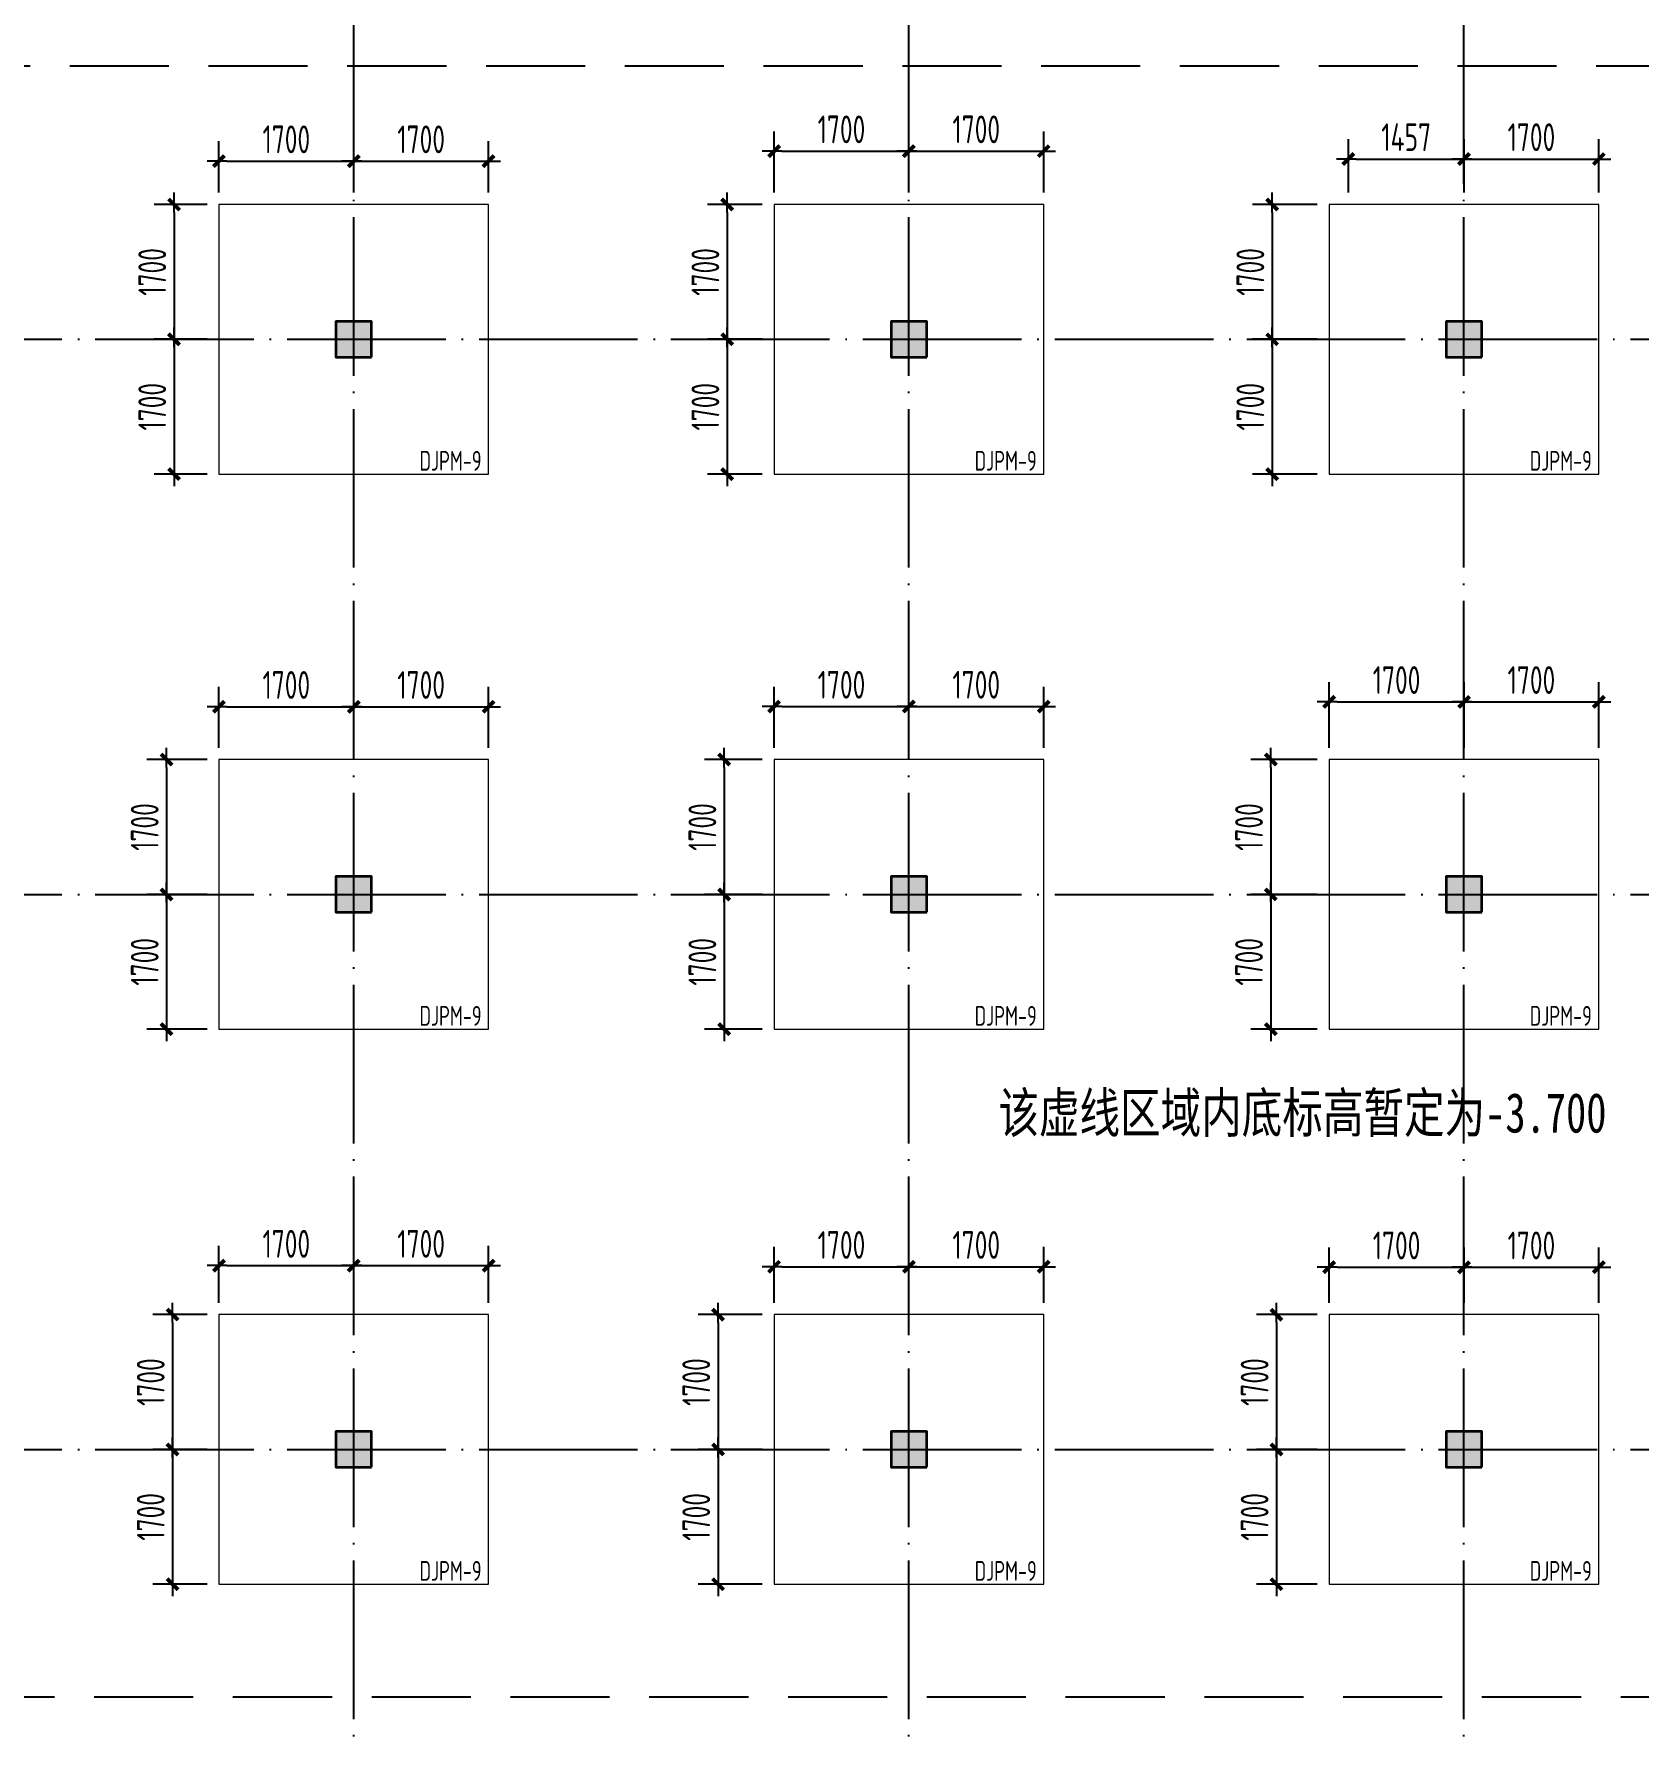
# Model space of a CAD drawing. Extents: x 8243024 to 8945023, y 669070 to 951310.
# Drawn here: x 8342511 to 8362749, y 724098 to 745549 of the extents above; entities that cross this region are included whole.
import ezdxf
from ezdxf.enums import TextEntityAlignment as Align

# ---------------------------------------------------------------- set-up
doc = ezdxf.new("R2010")
doc.units = 0
doc.header["$LTSCALE"] = 1000
doc.linetypes.add('DASH', pattern=[0.35, 0.25, -0.1])
doc.linetypes.add('DOTE', pattern=[2.42, 2, -0.2, 0.02, -0.2])
doc.layers.get('0').update_dxf_attribs({"linetype": 'CONTINUOUS'})
doc.layers.get('Defpoints').update_dxf_attribs({"linetype": 'CONTINUOUS'})
for name, color, linetype, lineweight in [('1505', 2, 'CONTINUOUS', 18), ('1526', 7, 'CONTINUOUS', 18), ('柱', 2, 'CONTINUOUS', 35)]:
    doc.layers.add(name, color=color, linetype=linetype, lineweight=lineweight)
for name, color, linetype in [('DIM', 3, 'CONTINUOUS'), ('DOTE', 1, 'DOTE'), ('柱涂实', 54, 'CONTINUOUS')]:
    doc.layers.add(name, color=color, linetype=linetype)
doc.styles.add('-宋体', font='', dxfattribs={"width": 0.8})
doc.styles.add('PkpmHz', font='Pkpmeng', dxfattribs={"width": 0.7, "bigfont": 'hztxt'})
doc.styles.add('TSSD_Dimension', font='Tssdeng.shx', dxfattribs={"width": 0.7, "bigfont": 'tssdchn.shx'})
doc.styles.get('-宋体').set_extended_font_data('SimSun')
doc.dimstyles.new('TSSD_100_100$0', dxfattribs={"dimtxt": 350, "dimasz": 100, "dimexe": 250, "dimexo": 150, "dimgap": 100, "dimtad": 1, "dimdec": 0, "dimzin": 0, "dimdsep": 46, "dimtxsty": 'TSSD_Dimension', "dimblk": '_TSDBK', "dimblk1": '_TSDBK', "dimblk2": '_TSDBK', "dimsah": 1, "dimcen": 0, "dimclrt": 7, "dimadec": 0, "dimazin": 0, "dimtfac": 1, "dimtdec": 0, "dimtix": 1, "dimtmove": 2, "dimatfit": 3, "dimldrblk": '_TSDBK', "dimfxl": 0, "dimtolj": 1, "dimtzin": 0, "dimarcsym": 0})

# ---------------------------------------------------------------- blocks, each defined once
blk = doc.blocks.new('_TSDBK')
blk.add_line((-1, 0), (1.5, 0))
at = {"const_width": 0.5}
blk.add_lwpolyline([(-0.7, -0.7), (0.7, 0.7)], dxfattribs=at)
blk = doc.blocks.new('*D3322')
at = {"layer": 'Defpoints', "color": 0}
for p in [(8344843, 743399), (8344277, 741699), (8344843, 741699)]:
    blk.add_point(p, dxfattribs=at)
at = {"layer": 'DIM', "color": 0, "lineweight": -2}
for p, q in [((8344693, 743399), (8344027, 743399)), ((8344277, 743299), (8344277, 741799)), ((8344693, 741699), (8344027, 741699))]:
    blk.add_line(p, q, dxfattribs=at)
at = {"layer": 'DIM', "color": 0, "lineweight": -2, "xscale": 100, "yscale": 100, "zscale": 100}
for p, rotation in [((8344277, 743399), 90), ((8344277, 741699), 270)]:
    blk.add_blockref('_TSDBK', p, dxfattribs=dict(at, rotation=rotation))
at = {"layer": 'DIM', "color": 7, "insert": (8344002, 742549), "char_height": 350, "attachment_point": 5, "rotation": 90, "style": 'TSSD_Dimension'}
blk.add_mtext('\\A1;1700', dxfattribs=at)
blk = doc.blocks.new('*D3323')
at = {"layer": 'Defpoints', "color": 0}
for p in [(8344843, 741699), (8344277, 739999), (8344843, 739999)]:
    blk.add_point(p, dxfattribs=at)
at = {"layer": 'DIM', "color": 0, "lineweight": -2}
for p, q in [((8344693, 741699), (8344027, 741699)), ((8344277, 741599), (8344277, 740099)), ((8344693, 739999), (8344027, 739999))]:
    blk.add_line(p, q, dxfattribs=at)
at = {"layer": 'DIM', "color": 0, "lineweight": -2, "xscale": 100, "yscale": 100, "zscale": 100}
for p, rotation in [((8344277, 741699), 90), ((8344277, 739999), 270)]:
    blk.add_blockref('_TSDBK', p, dxfattribs=dict(at, rotation=rotation))
at = {"layer": 'DIM', "color": 7, "insert": (8344002, 740849), "char_height": 350, "attachment_point": 5, "rotation": 90, "style": 'TSSD_Dimension'}
blk.add_mtext('\\A1;1700', dxfattribs=at)
blk = doc.blocks.new('*D3324')
at = {"layer": 'Defpoints', "color": 0}
for p in [(8346543, 743946), (8344843, 743399), (8346543, 743399)]:
    blk.add_point(p, dxfattribs=at)
at = {"layer": 'DIM', "color": 0, "lineweight": -2}
for p, q in [((8344843, 743549), (8344843, 744196)), ((8346543, 743549), (8346543, 744196)), ((8344943, 743946), (8346443, 743946))]:
    blk.add_line(p, q, dxfattribs=at)
at = {"layer": 'DIM', "color": 0, "lineweight": -2, "xscale": 100, "yscale": 100, "zscale": 100, "rotation": 180}
blk.add_blockref('_TSDBK', (8344843, 743946), dxfattribs=at)
at = {"layer": 'DIM', "color": 0, "lineweight": -2, "xscale": 100, "yscale": 100, "zscale": 100}
blk.add_blockref('_TSDBK', (8346543, 743946), dxfattribs=at)
at = {"layer": 'DIM', "color": 7, "insert": (8345693, 744221), "char_height": 350, "attachment_point": 5, "style": 'TSSD_Dimension'}
blk.add_mtext('\\A1;1700', dxfattribs=at)
blk = doc.blocks.new('*D3325')
at = {"layer": 'Defpoints', "color": 0}
for p in [(8348243, 743946), (8346543, 743399), (8348243, 743399)]:
    blk.add_point(p, dxfattribs=at)
at = {"layer": 'DIM', "color": 0, "lineweight": -2}
for p, q in [((8346543, 743549), (8346543, 744196)), ((8348243, 743549), (8348243, 744196)), ((8346643, 743946), (8348143, 743946))]:
    blk.add_line(p, q, dxfattribs=at)
at = {"layer": 'DIM', "color": 0, "lineweight": -2, "xscale": 100, "yscale": 100, "zscale": 100, "rotation": 180}
blk.add_blockref('_TSDBK', (8346543, 743946), dxfattribs=at)
at = {"layer": 'DIM', "color": 0, "lineweight": -2, "xscale": 100, "yscale": 100, "zscale": 100}
blk.add_blockref('_TSDBK', (8348243, 743946), dxfattribs=at)
at = {"layer": 'DIM', "color": 7, "insert": (8347393, 744221), "char_height": 350, "attachment_point": 5, "style": 'TSSD_Dimension'}
blk.add_mtext('\\A1;1700', dxfattribs=at)
blk = doc.blocks.new('*D3326')
at = {"layer": 'Defpoints', "color": 0}
for p in [(8351843, 743399), (8351252, 741699), (8351843, 741699)]:
    blk.add_point(p, dxfattribs=at)
at = {"layer": 'DIM', "color": 0, "lineweight": -2}
for p, q in [((8351693, 743399), (8351002, 743399)), ((8351252, 743299), (8351252, 741799)), ((8351693, 741699), (8351002, 741699))]:
    blk.add_line(p, q, dxfattribs=at)
at = {"layer": 'DIM', "color": 0, "lineweight": -2, "xscale": 100, "yscale": 100, "zscale": 100}
for p, rotation in [((8351252, 743399), 90), ((8351252, 741699), 270)]:
    blk.add_blockref('_TSDBK', p, dxfattribs=dict(at, rotation=rotation))
at = {"layer": 'DIM', "color": 7, "insert": (8350977, 742549), "char_height": 350, "attachment_point": 5, "rotation": 90, "style": 'TSSD_Dimension'}
blk.add_mtext('\\A1;1700', dxfattribs=at)
blk = doc.blocks.new('*D3327')
at = {"layer": 'Defpoints', "color": 0}
for p in [(8351843, 741699), (8351252, 739999), (8351843, 739999)]:
    blk.add_point(p, dxfattribs=at)
at = {"layer": 'DIM', "color": 0, "lineweight": -2}
for p, q in [((8351693, 741699), (8351002, 741699)), ((8351252, 741599), (8351252, 740099)), ((8351693, 739999), (8351002, 739999))]:
    blk.add_line(p, q, dxfattribs=at)
at = {"layer": 'DIM', "color": 0, "lineweight": -2, "xscale": 100, "yscale": 100, "zscale": 100}
for p, rotation in [((8351252, 741699), 90), ((8351252, 739999), 270)]:
    blk.add_blockref('_TSDBK', p, dxfattribs=dict(at, rotation=rotation))
at = {"layer": 'DIM', "color": 7, "insert": (8350977, 740849), "char_height": 350, "attachment_point": 5, "rotation": 90, "style": 'TSSD_Dimension'}
blk.add_mtext('\\A1;1700', dxfattribs=at)
blk = doc.blocks.new('*D3328')
at = {"layer": 'Defpoints', "color": 0}
for p in [(8353543, 744072), (8351843, 743399), (8353543, 743399)]:
    blk.add_point(p, dxfattribs=at)
at = {"layer": 'DIM', "color": 0, "lineweight": -2}
for p, q in [((8351843, 743549), (8351843, 744322)), ((8353543, 743549), (8353543, 744322)), ((8351943, 744072), (8353443, 744072))]:
    blk.add_line(p, q, dxfattribs=at)
at = {"layer": 'DIM', "color": 0, "lineweight": -2, "xscale": 100, "yscale": 100, "zscale": 100, "rotation": 180}
blk.add_blockref('_TSDBK', (8351843, 744072), dxfattribs=at)
at = {"layer": 'DIM', "color": 0, "lineweight": -2, "xscale": 100, "yscale": 100, "zscale": 100}
blk.add_blockref('_TSDBK', (8353543, 744072), dxfattribs=at)
at = {"layer": 'DIM', "color": 7, "insert": (8352693, 744347), "char_height": 350, "attachment_point": 5, "style": 'TSSD_Dimension'}
blk.add_mtext('\\A1;1700', dxfattribs=at)
blk = doc.blocks.new('*D3329')
at = {"layer": 'Defpoints', "color": 0}
for p in [(8355243, 744072), (8353543, 743399), (8355243, 743399)]:
    blk.add_point(p, dxfattribs=at)
at = {"layer": 'DIM', "color": 0, "lineweight": -2}
for p, q in [((8353543, 743549), (8353543, 744322)), ((8355243, 743549), (8355243, 744322)), ((8353643, 744072), (8355143, 744072))]:
    blk.add_line(p, q, dxfattribs=at)
at = {"layer": 'DIM', "color": 0, "lineweight": -2, "xscale": 100, "yscale": 100, "zscale": 100, "rotation": 180}
blk.add_blockref('_TSDBK', (8353543, 744072), dxfattribs=at)
at = {"layer": 'DIM', "color": 0, "lineweight": -2, "xscale": 100, "yscale": 100, "zscale": 100}
blk.add_blockref('_TSDBK', (8355243, 744072), dxfattribs=at)
at = {"layer": 'DIM', "color": 7, "insert": (8354393, 744347), "char_height": 350, "attachment_point": 5, "style": 'TSSD_Dimension'}
blk.add_mtext('\\A1;1700', dxfattribs=at)
blk = doc.blocks.new('*D3330')
at = {"layer": 'Defpoints', "color": 0}
for p in [(8358843, 743399), (8358124, 741699), (8358843, 741699)]:
    blk.add_point(p, dxfattribs=at)
at = {"layer": 'DIM', "color": 0, "lineweight": -2}
for p, q in [((8358693, 743399), (8357874, 743399)), ((8358124, 743299), (8358124, 741799)), ((8358693, 741699), (8357874, 741699))]:
    blk.add_line(p, q, dxfattribs=at)
at = {"layer": 'DIM', "color": 0, "lineweight": -2, "xscale": 100, "yscale": 100, "zscale": 100}
for p, rotation in [((8358124, 743399), 90), ((8358124, 741699), 270)]:
    blk.add_blockref('_TSDBK', p, dxfattribs=dict(at, rotation=rotation))
at = {"layer": 'DIM', "color": 7, "insert": (8357849, 742549), "char_height": 350, "attachment_point": 5, "rotation": 90, "style": 'TSSD_Dimension'}
blk.add_mtext('\\A1;1700', dxfattribs=at)
blk = doc.blocks.new('*D3331')
at = {"layer": 'Defpoints', "color": 0}
for p in [(8358843, 741699), (8358124, 739999), (8358843, 739999)]:
    blk.add_point(p, dxfattribs=at)
at = {"layer": 'DIM', "color": 0, "lineweight": -2}
for p, q in [((8358693, 741699), (8357874, 741699)), ((8358124, 741599), (8358124, 740099)), ((8358693, 739999), (8357874, 739999))]:
    blk.add_line(p, q, dxfattribs=at)
at = {"layer": 'DIM', "color": 0, "lineweight": -2, "xscale": 100, "yscale": 100, "zscale": 100}
for p, rotation in [((8358124, 741699), 90), ((8358124, 739999), 270)]:
    blk.add_blockref('_TSDBK', p, dxfattribs=dict(at, rotation=rotation))
at = {"layer": 'DIM', "color": 7, "insert": (8357849, 740849), "char_height": 350, "attachment_point": 5, "rotation": 90, "style": 'TSSD_Dimension'}
blk.add_mtext('\\A1;1700', dxfattribs=at)
blk = doc.blocks.new('*D3332')
at = {"layer": 'Defpoints', "color": 0}
for p in [(8360543, 743973), (8359085, 743399), (8360543, 743399)]:
    blk.add_point(p, dxfattribs=at)
at = {"layer": 'DIM', "color": 0, "lineweight": -2}
for p, q in [((8359085, 743549), (8359085, 744223)), ((8360543, 743549), (8360543, 744223)), ((8359185, 743973), (8360443, 743973))]:
    blk.add_line(p, q, dxfattribs=at)
at = {"layer": 'DIM', "color": 0, "lineweight": -2, "xscale": 100, "yscale": 100, "zscale": 100, "rotation": 180}
blk.add_blockref('_TSDBK', (8359085, 743973), dxfattribs=at)
at = {"layer": 'DIM', "color": 0, "lineweight": -2, "xscale": 100, "yscale": 100, "zscale": 100}
blk.add_blockref('_TSDBK', (8360543, 743973), dxfattribs=at)
at = {"layer": 'DIM', "color": 7, "insert": (8359814, 744248), "char_height": 350, "attachment_point": 5, "style": 'TSSD_Dimension'}
blk.add_mtext('\\A1;1457', dxfattribs=at)
blk = doc.blocks.new('*D3333')
at = {"layer": 'Defpoints', "color": 0}
for p in [(8362243, 743973), (8360543, 743399), (8362243, 743399)]:
    blk.add_point(p, dxfattribs=at)
at = {"layer": 'DIM', "color": 0, "lineweight": -2}
for p, q in [((8360543, 743549), (8360543, 744223)), ((8362243, 743549), (8362243, 744223)), ((8360643, 743973), (8362143, 743973))]:
    blk.add_line(p, q, dxfattribs=at)
at = {"layer": 'DIM', "color": 0, "lineweight": -2, "xscale": 100, "yscale": 100, "zscale": 100, "rotation": 180}
blk.add_blockref('_TSDBK', (8360543, 743973), dxfattribs=at)
at = {"layer": 'DIM', "color": 0, "lineweight": -2, "xscale": 100, "yscale": 100, "zscale": 100}
blk.add_blockref('_TSDBK', (8362243, 743973), dxfattribs=at)
at = {"layer": 'DIM', "color": 7, "insert": (8361393, 744248), "char_height": 350, "attachment_point": 5, "style": 'TSSD_Dimension'}
blk.add_mtext('\\A1;1700', dxfattribs=at)
blk = doc.blocks.new('*D3378')
at = {"layer": 'Defpoints', "color": 0}
for p in [(8344843, 736399), (8344182, 734699), (8344843, 734699)]:
    blk.add_point(p, dxfattribs=at)
at = {"layer": 'DIM', "color": 0, "lineweight": -2}
for p, q in [((8344693, 736399), (8343932, 736399)), ((8344182, 736299), (8344182, 734799)), ((8344693, 734699), (8343932, 734699))]:
    blk.add_line(p, q, dxfattribs=at)
at = {"layer": 'DIM', "color": 0, "lineweight": -2, "xscale": 100, "yscale": 100, "zscale": 100}
for p, rotation in [((8344182, 736399), 90), ((8344182, 734699), 270)]:
    blk.add_blockref('_TSDBK', p, dxfattribs=dict(at, rotation=rotation))
at = {"layer": 'DIM', "color": 7, "insert": (8343907, 735549), "char_height": 350, "attachment_point": 5, "rotation": 90, "style": 'TSSD_Dimension'}
blk.add_mtext('\\A1;1700', dxfattribs=at)
blk = doc.blocks.new('*D3379')
at = {"layer": 'Defpoints', "color": 0}
for p in [(8344843, 734699), (8344182, 732999), (8344843, 732999)]:
    blk.add_point(p, dxfattribs=at)
at = {"layer": 'DIM', "color": 0, "lineweight": -2}
for p, q in [((8344693, 734699), (8343932, 734699)), ((8344182, 734599), (8344182, 733099)), ((8344693, 732999), (8343932, 732999))]:
    blk.add_line(p, q, dxfattribs=at)
at = {"layer": 'DIM', "color": 0, "lineweight": -2, "xscale": 100, "yscale": 100, "zscale": 100}
for p, rotation in [((8344182, 734699), 90), ((8344182, 732999), 270)]:
    blk.add_blockref('_TSDBK', p, dxfattribs=dict(at, rotation=rotation))
at = {"layer": 'DIM', "color": 7, "insert": (8343907, 733849), "char_height": 350, "attachment_point": 5, "rotation": 90, "style": 'TSSD_Dimension'}
blk.add_mtext('\\A1;1700', dxfattribs=at)
blk = doc.blocks.new('*D3380')
at = {"layer": 'Defpoints', "color": 0}
for p in [(8346543, 737065), (8344843, 736399), (8346543, 736399)]:
    blk.add_point(p, dxfattribs=at)
at = {"layer": 'DIM', "color": 0, "lineweight": -2}
for p, q in [((8344843, 736549), (8344843, 737315)), ((8346543, 736549), (8346543, 737315)), ((8344943, 737065), (8346443, 737065))]:
    blk.add_line(p, q, dxfattribs=at)
at = {"layer": 'DIM', "color": 0, "lineweight": -2, "xscale": 100, "yscale": 100, "zscale": 100, "rotation": 180}
blk.add_blockref('_TSDBK', (8344843, 737065), dxfattribs=at)
at = {"layer": 'DIM', "color": 0, "lineweight": -2, "xscale": 100, "yscale": 100, "zscale": 100}
blk.add_blockref('_TSDBK', (8346543, 737065), dxfattribs=at)
at = {"layer": 'DIM', "color": 7, "insert": (8345693, 737340), "char_height": 350, "attachment_point": 5, "style": 'TSSD_Dimension'}
blk.add_mtext('\\A1;1700', dxfattribs=at)
blk = doc.blocks.new('*D3381')
at = {"layer": 'Defpoints', "color": 0}
for p in [(8348243, 737065), (8346543, 736399), (8348243, 736399)]:
    blk.add_point(p, dxfattribs=at)
at = {"layer": 'DIM', "color": 0, "lineweight": -2}
for p, q in [((8346543, 736549), (8346543, 737315)), ((8348243, 736549), (8348243, 737315)), ((8346643, 737065), (8348143, 737065))]:
    blk.add_line(p, q, dxfattribs=at)
at = {"layer": 'DIM', "color": 0, "lineweight": -2, "xscale": 100, "yscale": 100, "zscale": 100, "rotation": 180}
blk.add_blockref('_TSDBK', (8346543, 737065), dxfattribs=at)
at = {"layer": 'DIM', "color": 0, "lineweight": -2, "xscale": 100, "yscale": 100, "zscale": 100}
blk.add_blockref('_TSDBK', (8348243, 737065), dxfattribs=at)
at = {"layer": 'DIM', "color": 7, "insert": (8347393, 737340), "char_height": 350, "attachment_point": 5, "style": 'TSSD_Dimension'}
blk.add_mtext('\\A1;1700', dxfattribs=at)
blk = doc.blocks.new('*D3382')
at = {"layer": 'Defpoints', "color": 0}
for p in [(8351843, 736399), (8351214, 734699), (8351843, 734699)]:
    blk.add_point(p, dxfattribs=at)
at = {"layer": 'DIM', "color": 0, "lineweight": -2}
for p, q in [((8351693, 736399), (8350964, 736399)), ((8351214, 736299), (8351214, 734799)), ((8351693, 734699), (8350964, 734699))]:
    blk.add_line(p, q, dxfattribs=at)
at = {"layer": 'DIM', "color": 0, "lineweight": -2, "xscale": 100, "yscale": 100, "zscale": 100}
for p, rotation in [((8351214, 736399), 90), ((8351214, 734699), 270)]:
    blk.add_blockref('_TSDBK', p, dxfattribs=dict(at, rotation=rotation))
at = {"layer": 'DIM', "color": 7, "insert": (8350939, 735549), "char_height": 350, "attachment_point": 5, "rotation": 90, "style": 'TSSD_Dimension'}
blk.add_mtext('\\A1;1700', dxfattribs=at)
blk = doc.blocks.new('*D3383')
at = {"layer": 'Defpoints', "color": 0}
for p in [(8351843, 734699), (8351214, 732999), (8351843, 732999)]:
    blk.add_point(p, dxfattribs=at)
at = {"layer": 'DIM', "color": 0, "lineweight": -2}
for p, q in [((8351693, 734699), (8350964, 734699)), ((8351214, 734599), (8351214, 733099)), ((8351693, 732999), (8350964, 732999))]:
    blk.add_line(p, q, dxfattribs=at)
at = {"layer": 'DIM', "color": 0, "lineweight": -2, "xscale": 100, "yscale": 100, "zscale": 100}
for p, rotation in [((8351214, 734699), 90), ((8351214, 732999), 270)]:
    blk.add_blockref('_TSDBK', p, dxfattribs=dict(at, rotation=rotation))
at = {"layer": 'DIM', "color": 7, "insert": (8350939, 733849), "char_height": 350, "attachment_point": 5, "rotation": 90, "style": 'TSSD_Dimension'}
blk.add_mtext('\\A1;1700', dxfattribs=at)
blk = doc.blocks.new('*D3384')
at = {"layer": 'Defpoints', "color": 0}
for p in [(8353543, 737068), (8351843, 736399), (8353543, 736399)]:
    blk.add_point(p, dxfattribs=at)
at = {"layer": 'DIM', "color": 0, "lineweight": -2}
for p, q in [((8351843, 736549), (8351843, 737318)), ((8353543, 736549), (8353543, 737318)), ((8351943, 737068), (8353443, 737068))]:
    blk.add_line(p, q, dxfattribs=at)
at = {"layer": 'DIM', "color": 0, "lineweight": -2, "xscale": 100, "yscale": 100, "zscale": 100, "rotation": 180}
blk.add_blockref('_TSDBK', (8351843, 737068), dxfattribs=at)
at = {"layer": 'DIM', "color": 0, "lineweight": -2, "xscale": 100, "yscale": 100, "zscale": 100}
blk.add_blockref('_TSDBK', (8353543, 737068), dxfattribs=at)
at = {"layer": 'DIM', "color": 7, "insert": (8352693, 737343), "char_height": 350, "attachment_point": 5, "style": 'TSSD_Dimension'}
blk.add_mtext('\\A1;1700', dxfattribs=at)
blk = doc.blocks.new('*D3385')
at = {"layer": 'Defpoints', "color": 0}
for p in [(8355243, 737068), (8353543, 736399), (8355243, 736399)]:
    blk.add_point(p, dxfattribs=at)
at = {"layer": 'DIM', "color": 0, "lineweight": -2}
for p, q in [((8353543, 736549), (8353543, 737318)), ((8355243, 736549), (8355243, 737318)), ((8353643, 737068), (8355143, 737068))]:
    blk.add_line(p, q, dxfattribs=at)
at = {"layer": 'DIM', "color": 0, "lineweight": -2, "xscale": 100, "yscale": 100, "zscale": 100, "rotation": 180}
blk.add_blockref('_TSDBK', (8353543, 737068), dxfattribs=at)
at = {"layer": 'DIM', "color": 0, "lineweight": -2, "xscale": 100, "yscale": 100, "zscale": 100}
blk.add_blockref('_TSDBK', (8355243, 737068), dxfattribs=at)
at = {"layer": 'DIM', "color": 7, "insert": (8354393, 737343), "char_height": 350, "attachment_point": 5, "style": 'TSSD_Dimension'}
blk.add_mtext('\\A1;1700', dxfattribs=at)
blk = doc.blocks.new('*D3386')
at = {"layer": 'Defpoints', "color": 0}
for p in [(8358843, 736399), (8358107, 734699), (8358843, 734699)]:
    blk.add_point(p, dxfattribs=at)
at = {"layer": 'DIM', "color": 0, "lineweight": -2}
for p, q in [((8358693, 736399), (8357857, 736399)), ((8358107, 736299), (8358107, 734799)), ((8358693, 734699), (8357857, 734699))]:
    blk.add_line(p, q, dxfattribs=at)
at = {"layer": 'DIM', "color": 0, "lineweight": -2, "xscale": 100, "yscale": 100, "zscale": 100}
for p, rotation in [((8358107, 736399), 90), ((8358107, 734699), 270)]:
    blk.add_blockref('_TSDBK', p, dxfattribs=dict(at, rotation=rotation))
at = {"layer": 'DIM', "color": 7, "insert": (8357832, 735549), "char_height": 350, "attachment_point": 5, "rotation": 90, "style": 'TSSD_Dimension'}
blk.add_mtext('\\A1;1700', dxfattribs=at)
blk = doc.blocks.new('*D3387')
at = {"layer": 'Defpoints', "color": 0}
for p in [(8358843, 734699), (8358107, 732999), (8358843, 732999)]:
    blk.add_point(p, dxfattribs=at)
at = {"layer": 'DIM', "color": 0, "lineweight": -2}
for p, q in [((8358693, 734699), (8357857, 734699)), ((8358107, 734599), (8358107, 733099)), ((8358693, 732999), (8357857, 732999))]:
    blk.add_line(p, q, dxfattribs=at)
at = {"layer": 'DIM', "color": 0, "lineweight": -2, "xscale": 100, "yscale": 100, "zscale": 100}
for p, rotation in [((8358107, 734699), 90), ((8358107, 732999), 270)]:
    blk.add_blockref('_TSDBK', p, dxfattribs=dict(at, rotation=rotation))
at = {"layer": 'DIM', "color": 7, "insert": (8357832, 733849), "char_height": 350, "attachment_point": 5, "rotation": 90, "style": 'TSSD_Dimension'}
blk.add_mtext('\\A1;1700', dxfattribs=at)
blk = doc.blocks.new('*D3388')
at = {"layer": 'Defpoints', "color": 0}
for p in [(8360543, 737127), (8358843, 736399), (8360543, 736399)]:
    blk.add_point(p, dxfattribs=at)
at = {"layer": 'DIM', "color": 0, "lineweight": -2}
for p, q in [((8358843, 736549), (8358843, 737377)), ((8360543, 736549), (8360543, 737377)), ((8358943, 737127), (8360443, 737127))]:
    blk.add_line(p, q, dxfattribs=at)
at = {"layer": 'DIM', "color": 0, "lineweight": -2, "xscale": 100, "yscale": 100, "zscale": 100, "rotation": 180}
blk.add_blockref('_TSDBK', (8358843, 737127), dxfattribs=at)
at = {"layer": 'DIM', "color": 0, "lineweight": -2, "xscale": 100, "yscale": 100, "zscale": 100}
blk.add_blockref('_TSDBK', (8360543, 737127), dxfattribs=at)
at = {"layer": 'DIM', "color": 7, "insert": (8359693, 737402), "char_height": 350, "attachment_point": 5, "style": 'TSSD_Dimension'}
blk.add_mtext('\\A1;1700', dxfattribs=at)
blk = doc.blocks.new('*D3389')
at = {"layer": 'Defpoints', "color": 0}
for p in [(8362243, 737127), (8360543, 736399), (8362243, 736399)]:
    blk.add_point(p, dxfattribs=at)
at = {"layer": 'DIM', "color": 0, "lineweight": -2}
for p, q in [((8360543, 736549), (8360543, 737377)), ((8362243, 736549), (8362243, 737377)), ((8360643, 737127), (8362143, 737127))]:
    blk.add_line(p, q, dxfattribs=at)
at = {"layer": 'DIM', "color": 0, "lineweight": -2, "xscale": 100, "yscale": 100, "zscale": 100, "rotation": 180}
blk.add_blockref('_TSDBK', (8360543, 737127), dxfattribs=at)
at = {"layer": 'DIM', "color": 0, "lineweight": -2, "xscale": 100, "yscale": 100, "zscale": 100}
blk.add_blockref('_TSDBK', (8362243, 737127), dxfattribs=at)
at = {"layer": 'DIM', "color": 7, "insert": (8361393, 737402), "char_height": 350, "attachment_point": 5, "style": 'TSSD_Dimension'}
blk.add_mtext('\\A1;1700', dxfattribs=at)
blk = doc.blocks.new('*D3438')
at = {"layer": 'Defpoints', "color": 0}
for p in [(8344843, 729399), (8344258, 727699), (8344843, 727699)]:
    blk.add_point(p, dxfattribs=at)
at = {"layer": 'DIM', "color": 0, "lineweight": -2}
for p, q in [((8344693, 729399), (8344008, 729399)), ((8344258, 729299), (8344258, 727799)), ((8344693, 727699), (8344008, 727699))]:
    blk.add_line(p, q, dxfattribs=at)
at = {"layer": 'DIM', "color": 0, "lineweight": -2, "xscale": 100, "yscale": 100, "zscale": 100}
for p, rotation in [((8344258, 729399), 90), ((8344258, 727699), 270)]:
    blk.add_blockref('_TSDBK', p, dxfattribs=dict(at, rotation=rotation))
at = {"layer": 'DIM', "color": 7, "insert": (8343983, 728549), "char_height": 350, "attachment_point": 5, "rotation": 90, "style": 'TSSD_Dimension'}
blk.add_mtext('\\A1;1700', dxfattribs=at)
blk = doc.blocks.new('*D3439')
at = {"layer": 'Defpoints', "color": 0}
for p in [(8344843, 727699), (8344258, 725999), (8344843, 725999)]:
    blk.add_point(p, dxfattribs=at)
at = {"layer": 'DIM', "color": 0, "lineweight": -2}
for p, q in [((8344693, 727699), (8344008, 727699)), ((8344258, 727599), (8344258, 726099)), ((8344693, 725999), (8344008, 725999))]:
    blk.add_line(p, q, dxfattribs=at)
at = {"layer": 'DIM', "color": 0, "lineweight": -2, "xscale": 100, "yscale": 100, "zscale": 100}
for p, rotation in [((8344258, 727699), 90), ((8344258, 725999), 270)]:
    blk.add_blockref('_TSDBK', p, dxfattribs=dict(at, rotation=rotation))
at = {"layer": 'DIM', "color": 7, "insert": (8343983, 726849), "char_height": 350, "attachment_point": 5, "rotation": 90, "style": 'TSSD_Dimension'}
blk.add_mtext('\\A1;1700', dxfattribs=at)
blk = doc.blocks.new('*D3440')
at = {"layer": 'Defpoints', "color": 0}
for p in [(8346543, 730017), (8344843, 729399), (8346543, 729399)]:
    blk.add_point(p, dxfattribs=at)
at = {"layer": 'DIM', "color": 0, "lineweight": -2}
for p, q in [((8344843, 729549), (8344843, 730267)), ((8346543, 729549), (8346543, 730267)), ((8344943, 730017), (8346443, 730017))]:
    blk.add_line(p, q, dxfattribs=at)
at = {"layer": 'DIM', "color": 0, "lineweight": -2, "xscale": 100, "yscale": 100, "zscale": 100, "rotation": 180}
blk.add_blockref('_TSDBK', (8344843, 730017), dxfattribs=at)
at = {"layer": 'DIM', "color": 0, "lineweight": -2, "xscale": 100, "yscale": 100, "zscale": 100}
blk.add_blockref('_TSDBK', (8346543, 730017), dxfattribs=at)
at = {"layer": 'DIM', "color": 7, "insert": (8345693, 730292), "char_height": 350, "attachment_point": 5, "style": 'TSSD_Dimension'}
blk.add_mtext('\\A1;1700', dxfattribs=at)
blk = doc.blocks.new('*D3441')
at = {"layer": 'Defpoints', "color": 0}
for p in [(8348243, 730017), (8346543, 729399), (8348243, 729399)]:
    blk.add_point(p, dxfattribs=at)
at = {"layer": 'DIM', "color": 0, "lineweight": -2}
for p, q in [((8346543, 729549), (8346543, 730267)), ((8348243, 729549), (8348243, 730267)), ((8346643, 730017), (8348143, 730017))]:
    blk.add_line(p, q, dxfattribs=at)
at = {"layer": 'DIM', "color": 0, "lineweight": -2, "xscale": 100, "yscale": 100, "zscale": 100, "rotation": 180}
blk.add_blockref('_TSDBK', (8346543, 730017), dxfattribs=at)
at = {"layer": 'DIM', "color": 0, "lineweight": -2, "xscale": 100, "yscale": 100, "zscale": 100}
blk.add_blockref('_TSDBK', (8348243, 730017), dxfattribs=at)
at = {"layer": 'DIM', "color": 7, "insert": (8347393, 730292), "char_height": 350, "attachment_point": 5, "style": 'TSSD_Dimension'}
blk.add_mtext('\\A1;1700', dxfattribs=at)
blk = doc.blocks.new('*D3442')
at = {"layer": 'Defpoints', "color": 0}
for p in [(8351843, 729399), (8351137, 727699), (8351843, 727699)]:
    blk.add_point(p, dxfattribs=at)
at = {"layer": 'DIM', "color": 0, "lineweight": -2}
for p, q in [((8351693, 729399), (8350887, 729399)), ((8351137, 729299), (8351137, 727799)), ((8351693, 727699), (8350887, 727699))]:
    blk.add_line(p, q, dxfattribs=at)
at = {"layer": 'DIM', "color": 0, "lineweight": -2, "xscale": 100, "yscale": 100, "zscale": 100}
for p, rotation in [((8351137, 729399), 90), ((8351137, 727699), 270)]:
    blk.add_blockref('_TSDBK', p, dxfattribs=dict(at, rotation=rotation))
at = {"layer": 'DIM', "color": 7, "insert": (8350862, 728549), "char_height": 350, "attachment_point": 5, "rotation": 90, "style": 'TSSD_Dimension'}
blk.add_mtext('\\A1;1700', dxfattribs=at)
blk = doc.blocks.new('*D3443')
at = {"layer": 'Defpoints', "color": 0}
for p in [(8351843, 727699), (8351137, 725999), (8351843, 725999)]:
    blk.add_point(p, dxfattribs=at)
at = {"layer": 'DIM', "color": 0, "lineweight": -2}
for p, q in [((8351693, 727699), (8350887, 727699)), ((8351137, 727599), (8351137, 726099)), ((8351693, 725999), (8350887, 725999))]:
    blk.add_line(p, q, dxfattribs=at)
at = {"layer": 'DIM', "color": 0, "lineweight": -2, "xscale": 100, "yscale": 100, "zscale": 100}
for p, rotation in [((8351137, 727699), 90), ((8351137, 725999), 270)]:
    blk.add_blockref('_TSDBK', p, dxfattribs=dict(at, rotation=rotation))
at = {"layer": 'DIM', "color": 7, "insert": (8350862, 726849), "char_height": 350, "attachment_point": 5, "rotation": 90, "style": 'TSSD_Dimension'}
blk.add_mtext('\\A1;1700', dxfattribs=at)
blk = doc.blocks.new('*D3444')
at = {"layer": 'Defpoints', "color": 0}
for p in [(8353543, 730003), (8351843, 729399), (8353543, 729399)]:
    blk.add_point(p, dxfattribs=at)
at = {"layer": 'DIM', "color": 0, "lineweight": -2}
for p, q in [((8351843, 729549), (8351843, 730253)), ((8353543, 729549), (8353543, 730253)), ((8351943, 730003), (8353443, 730003))]:
    blk.add_line(p, q, dxfattribs=at)
at = {"layer": 'DIM', "color": 0, "lineweight": -2, "xscale": 100, "yscale": 100, "zscale": 100, "rotation": 180}
blk.add_blockref('_TSDBK', (8351843, 730003), dxfattribs=at)
at = {"layer": 'DIM', "color": 0, "lineweight": -2, "xscale": 100, "yscale": 100, "zscale": 100}
blk.add_blockref('_TSDBK', (8353543, 730003), dxfattribs=at)
at = {"layer": 'DIM', "color": 7, "insert": (8352693, 730278), "char_height": 350, "attachment_point": 5, "style": 'TSSD_Dimension'}
blk.add_mtext('\\A1;1700', dxfattribs=at)
blk = doc.blocks.new('*D3445')
at = {"layer": 'Defpoints', "color": 0}
for p in [(8355243, 730003), (8353543, 729399), (8355243, 729399)]:
    blk.add_point(p, dxfattribs=at)
at = {"layer": 'DIM', "color": 0, "lineweight": -2}
for p, q in [((8353543, 729549), (8353543, 730253)), ((8355243, 729549), (8355243, 730253)), ((8353643, 730003), (8355143, 730003))]:
    blk.add_line(p, q, dxfattribs=at)
at = {"layer": 'DIM', "color": 0, "lineweight": -2, "xscale": 100, "yscale": 100, "zscale": 100, "rotation": 180}
blk.add_blockref('_TSDBK', (8353543, 730003), dxfattribs=at)
at = {"layer": 'DIM', "color": 0, "lineweight": -2, "xscale": 100, "yscale": 100, "zscale": 100}
blk.add_blockref('_TSDBK', (8355243, 730003), dxfattribs=at)
at = {"layer": 'DIM', "color": 7, "insert": (8354393, 730278), "char_height": 350, "attachment_point": 5, "style": 'TSSD_Dimension'}
blk.add_mtext('\\A1;1700', dxfattribs=at)
blk = doc.blocks.new('*D3446')
at = {"layer": 'Defpoints', "color": 0}
for p in [(8358843, 729399), (8358178, 727699), (8358843, 727699)]:
    blk.add_point(p, dxfattribs=at)
at = {"layer": 'DIM', "color": 0, "lineweight": -2}
for p, q in [((8358693, 729399), (8357928, 729399)), ((8358178, 729299), (8358178, 727799)), ((8358693, 727699), (8357928, 727699))]:
    blk.add_line(p, q, dxfattribs=at)
at = {"layer": 'DIM', "color": 0, "lineweight": -2, "xscale": 100, "yscale": 100, "zscale": 100}
for p, rotation in [((8358178, 729399), 90), ((8358178, 727699), 270)]:
    blk.add_blockref('_TSDBK', p, dxfattribs=dict(at, rotation=rotation))
at = {"layer": 'DIM', "color": 7, "insert": (8357903, 728549), "char_height": 350, "attachment_point": 5, "rotation": 90, "style": 'TSSD_Dimension'}
blk.add_mtext('\\A1;1700', dxfattribs=at)
blk = doc.blocks.new('*D3447')
at = {"layer": 'Defpoints', "color": 0}
for p in [(8358843, 727699), (8358178, 725999), (8358843, 725999)]:
    blk.add_point(p, dxfattribs=at)
at = {"layer": 'DIM', "color": 0, "lineweight": -2}
for p, q in [((8358693, 727699), (8357928, 727699)), ((8358178, 727599), (8358178, 726099)), ((8358693, 725999), (8357928, 725999))]:
    blk.add_line(p, q, dxfattribs=at)
at = {"layer": 'DIM', "color": 0, "lineweight": -2, "xscale": 100, "yscale": 100, "zscale": 100}
for p, rotation in [((8358178, 727699), 90), ((8358178, 725999), 270)]:
    blk.add_blockref('_TSDBK', p, dxfattribs=dict(at, rotation=rotation))
at = {"layer": 'DIM', "color": 7, "insert": (8357903, 726849), "char_height": 350, "attachment_point": 5, "rotation": 90, "style": 'TSSD_Dimension'}
blk.add_mtext('\\A1;1700', dxfattribs=at)
blk = doc.blocks.new('*D3448')
at = {"layer": 'Defpoints', "color": 0}
for p in [(8360543, 729997), (8358843, 729399), (8360543, 729399)]:
    blk.add_point(p, dxfattribs=at)
at = {"layer": 'DIM', "color": 0, "lineweight": -2}
for p, q in [((8358843, 729549), (8358843, 730247)), ((8360543, 729549), (8360543, 730247)), ((8358943, 729997), (8360443, 729997))]:
    blk.add_line(p, q, dxfattribs=at)
at = {"layer": 'DIM', "color": 0, "lineweight": -2, "xscale": 100, "yscale": 100, "zscale": 100, "rotation": 180}
blk.add_blockref('_TSDBK', (8358843, 729997), dxfattribs=at)
at = {"layer": 'DIM', "color": 0, "lineweight": -2, "xscale": 100, "yscale": 100, "zscale": 100}
blk.add_blockref('_TSDBK', (8360543, 729997), dxfattribs=at)
at = {"layer": 'DIM', "color": 7, "insert": (8359693, 730272), "char_height": 350, "attachment_point": 5, "style": 'TSSD_Dimension'}
blk.add_mtext('\\A1;1700', dxfattribs=at)
blk = doc.blocks.new('*D3449')
at = {"layer": 'Defpoints', "color": 0}
for p in [(8362243, 729997), (8360543, 729399), (8362243, 729399)]:
    blk.add_point(p, dxfattribs=at)
at = {"layer": 'DIM', "color": 0, "lineweight": -2}
for p, q in [((8360543, 729549), (8360543, 730247)), ((8362243, 729549), (8362243, 730247)), ((8360643, 729997), (8362143, 729997))]:
    blk.add_line(p, q, dxfattribs=at)
at = {"layer": 'DIM', "color": 0, "lineweight": -2, "xscale": 100, "yscale": 100, "zscale": 100, "rotation": 180}
blk.add_blockref('_TSDBK', (8360543, 729997), dxfattribs=at)
at = {"layer": 'DIM', "color": 0, "lineweight": -2, "xscale": 100, "yscale": 100, "zscale": 100}
blk.add_blockref('_TSDBK', (8362243, 729997), dxfattribs=at)
at = {"layer": 'DIM', "color": 7, "insert": (8361393, 730272), "char_height": 350, "attachment_point": 5, "style": 'TSSD_Dimension'}
blk.add_mtext('\\A1;1700', dxfattribs=at)

msp = doc.modelspace()

# ---------------------------------------------------------------- hatches: boundary and pattern name
at = {"layer": '柱涂实'}
for points in [[(8346767.7, 741474.4), (8346767.7, 741924.4), (8346317.7, 741924.4), (8346317.7, 741474.4)], [(8353767.7, 741474.4), (8353767.7, 741924.4), (8353317.7, 741924.4), (8353317.7, 741474.4)], [(8360767.7, 741474.4), (8360767.7, 741924.4), (8360317.7, 741924.4), (8360317.7, 741474.4)], [(8346767.7, 734474.4), (8346767.7, 734924.4), (8346317.7, 734924.4), (8346317.7, 734474.4)], [(8353767.7, 734474.4), (8353767.7, 734924.4), (8353317.7, 734924.4), (8353317.7, 734474.4)], [(8360767.7, 734474.4), (8360767.7, 734924.4), (8360317.7, 734924.4), (8360317.7, 734474.4)], [(8346767.7, 727474.4), (8346767.7, 727924.4), (8346317.7, 727924.4), (8346317.7, 727474.4)], [(8353767.7, 727474.4), (8353767.7, 727924.4), (8353317.7, 727924.4), (8353317.7, 727474.4)], [(8360767.7, 727474.4), (8360767.7, 727924.4), (8360317.7, 727924.4), (8360317.7, 727474.4)]]:
    msp.add_hatch(color=256, dxfattribs=at).paths.add_polyline_path(points)

# ---------------------------------------------------------------- linework, layer by layer
at = {"linetype": 'DASH', "ltscale": 5}
msp.add_lwpolyline([(8328961.3, 745149.2), (8377769.1, 745149.2), (8377769.1, 724573.8), (8328961.3, 724573.8)], close=True, dxfattribs=at)
at = {"layer": '1505'}
for points in [[(8344842.7, 739999.4), (8348242.7, 739999.4), (8348242.7, 743399.4), (8344842.7, 743399.4)], [(8351842.7, 739999.4), (8355242.7, 739999.4), (8355242.7, 743399.4), (8351842.7, 743399.4)], [(8358842.7, 739999.4), (8362242.7, 739999.4), (8362242.7, 743399.4), (8358842.7, 743399.4)], [(8344842.7, 732999.4), (8348242.7, 732999.4), (8348242.7, 736399.4), (8344842.7, 736399.4)], [(8351842.7, 732999.4), (8355242.7, 732999.4), (8355242.7, 736399.4), (8351842.7, 736399.4)], [(8358842.7, 732999.4), (8362242.7, 732999.4), (8362242.7, 736399.4), (8358842.7, 736399.4)], [(8344842.7, 725999.4), (8348242.7, 725999.4), (8348242.7, 729399.4), (8344842.7, 729399.4)], [(8351842.7, 725999.4), (8355242.7, 725999.4), (8355242.7, 729399.4), (8351842.7, 729399.4)], [(8358842.7, 725999.4), (8362242.7, 725999.4), (8362242.7, 729399.4), (8358842.7, 729399.4)]]:
    msp.add_lwpolyline(points, close=True, dxfattribs=at)
at = {"layer": 'DOTE'}
for p, q in [((8346542.7, 712199.4), (8346542.7, 757199.4)), ((8353542.7, 712199.4), (8353542.7, 757199.4)), ((8360542.7, 712199.4), (8360542.7, 757199.4)), ((8253742.7, 741699.4), (8383042.7, 741699.4)), ((8253742.7, 734699.4), (8383042.7, 734699.4)), ((8253742.7, 727699.4), (8383042.7, 727699.4))]:
    msp.add_line(p, q, dxfattribs=at)
at = {"layer": '柱'}
for points in [[(8346767.7, 741474.4), (8346767.7, 741924.4), (8346317.7, 741924.4), (8346317.7, 741474.4)], [(8353767.7, 741474.4), (8353767.7, 741924.4), (8353317.7, 741924.4), (8353317.7, 741474.4)], [(8360767.7, 741474.4), (8360767.7, 741924.4), (8360317.7, 741924.4), (8360317.7, 741474.4)], [(8346767.7, 734474.4), (8346767.7, 734924.4), (8346317.7, 734924.4), (8346317.7, 734474.4)], [(8353767.7, 734474.4), (8353767.7, 734924.4), (8353317.7, 734924.4), (8353317.7, 734474.4)], [(8360767.7, 734474.4), (8360767.7, 734924.4), (8360317.7, 734924.4), (8360317.7, 734474.4)], [(8346767.7, 727474.4), (8346767.7, 727924.4), (8346317.7, 727924.4), (8346317.7, 727474.4)], [(8353767.7, 727474.4), (8353767.7, 727924.4), (8353317.7, 727924.4), (8353317.7, 727474.4)], [(8360767.7, 727474.4), (8360767.7, 727924.4), (8360317.7, 727924.4), (8360317.7, 727474.4)]]:
    msp.add_lwpolyline(points, close=True, dxfattribs=at)
at = {"layer": '柱涂实', "linetype": 'Continuous'}
for points in [[(8346767.7, 741474.4), (8346767.7, 741924.4), (8346317.7, 741924.4), (8346317.7, 741474.4)], [(8353767.7, 741474.4), (8353767.7, 741924.4), (8353317.7, 741924.4), (8353317.7, 741474.4)], [(8360767.7, 741474.4), (8360767.7, 741924.4), (8360317.7, 741924.4), (8360317.7, 741474.4)], [(8346767.7, 734474.4), (8346767.7, 734924.4), (8346317.7, 734924.4), (8346317.7, 734474.4)], [(8353767.7, 734474.4), (8353767.7, 734924.4), (8353317.7, 734924.4), (8353317.7, 734474.4)], [(8360767.7, 734474.4), (8360767.7, 734924.4), (8360317.7, 734924.4), (8360317.7, 734474.4)], [(8346767.7, 727474.4), (8346767.7, 727924.4), (8346317.7, 727924.4), (8346317.7, 727474.4)], [(8353767.7, 727474.4), (8353767.7, 727924.4), (8353317.7, 727924.4), (8353317.7, 727474.4)], [(8360767.7, 727474.4), (8360767.7, 727924.4), (8360317.7, 727924.4), (8360317.7, 727474.4)]]:
    msp.add_lwpolyline(points, close=True, dxfattribs=at)

# ---------------------------------------------------------------- texts
at = {"color": 0, "ltscale": 0.5, "style": '-宋体', "width": 0.75}
msp.add_text('该虚线区域内底标高暂定为-3.700', height=500, dxfattribs=at).set_placement((8354671.3, 731695.2))
at = {"layer": '1526', "style": 'PkpmHz', "width": 0.7}
for p in [(8348155.2, 740042.4), (8355155.2, 740042.4), (8362155.2, 740042.4), (8348155.2, 733042.4), (8355155.2, 733042.4), (8362155.2, 733042.4), (8348155.2, 726042.4), (8355155.2, 726042.4), (8362155.2, 726042.4)]:
    msp.add_text('DJPM-9', height=250, dxfattribs=at).set_placement(p, align=Align.RIGHT)

# ---------------------------------------------------------------- dimensions: what is measured, and where the dimension line sits
at = {"layer": 'DIM'}
for base, p1, p2, picture, middle in [((8353542.7, 744072.2), (8351842.7, 743399.4), (8353542.7, 743399.4), '*D3328', (8352692.7, 744347.2)), ((8355242.7, 744072.2), (8353542.7, 743399.4), (8355242.7, 743399.4), '*D3329', (8354392.7, 744347.2)), ((8346542.7, 743946.3), (8344842.7, 743399.4), (8346542.7, 743399.4), '*D3324', (8345692.7, 744221.3)), ((8348242.7, 743946.3), (8346542.7, 743399.4), (8348242.7, 743399.4), '*D3325', (8347392.7, 744221.3)), ((8360542.7, 743972.9), (8359085.5, 743399.4), (8360542.7, 743399.4), '*D3332', (8359814.1, 744247.9)), ((8362242.7, 743972.9), (8360542.7, 743399.4), (8362242.7, 743399.4), '*D3333', (8361392.7, 744247.9)), ((8346542.7, 737065.4), (8344842.7, 736399.4), (8346542.7, 736399.4), '*D3380', (8345692.7, 737340.4)), ((8348242.7, 737065.4), (8346542.7, 736399.4), (8348242.7, 736399.4), '*D3381', (8347392.7, 737340.4)), ((8353542.7, 737068.5), (8351842.7, 736399.4), (8353542.7, 736399.4), '*D3384', (8352692.7, 737343.5)), ((8355242.7, 737068.5), (8353542.7, 736399.4), (8355242.7, 736399.4), '*D3385', (8354392.7, 737343.5)), ((8360542.7, 737126.8), (8358842.7, 736399.4), (8360542.7, 736399.4), '*D3388', (8359692.7, 737401.8)), ((8362242.7, 737126.8), (8360542.7, 736399.4), (8362242.7, 736399.4), '*D3389', (8361392.7, 737401.8)), ((8346542.7, 730016.9), (8344842.7, 729399.4), (8346542.7, 729399.4), '*D3440', (8345692.7, 730291.9)), ((8348242.7, 730016.9), (8346542.7, 729399.4), (8348242.7, 729399.4), '*D3441', (8347392.7, 730291.9)), ((8353542.7, 730003.4), (8351842.7, 729399.4), (8353542.7, 729399.4), '*D3444', (8352692.7, 730278.4)), ((8355242.7, 730003.4), (8353542.7, 729399.4), (8355242.7, 729399.4), '*D3445', (8354392.7, 730278.4)), ((8360542.7, 729996.5), (8358842.7, 729399.4), (8360542.7, 729399.4), '*D3448', (8359692.7, 730271.5)), ((8362242.7, 729996.5), (8360542.7, 729399.4), (8362242.7, 729399.4), '*D3449', (8361392.7, 730271.5))]:
    dim = msp.add_linear_dim(base=base, p1=p1, p2=p2, dimstyle='TSSD_100_100$0', dxfattribs=at)
    dim.commit()
    dim.dimension.update_dxf_attribs({"geometry": picture, "text_midpoint": middle})
for base, p1, p2, picture, middle in [((8344277.2, 741699.4), (8344842.7, 743399.4), (8344842.7, 741699.4), '*D3322', (8344002.2, 742549.4)), ((8351251.9, 741699.4), (8351842.7, 743399.4), (8351842.7, 741699.4), '*D3326', (8350976.9, 742549.4)), ((8358124.5, 741699.4), (8358842.7, 743399.4), (8358842.7, 741699.4), '*D3330', (8357849.5, 742549.4)), ((8344277.2, 739999.4), (8344842.7, 741699.4), (8344842.7, 739999.4), '*D3323', (8344002.2, 740849.4)), ((8351251.9, 739999.4), (8351842.7, 741699.4), (8351842.7, 739999.4), '*D3327', (8350976.9, 740849.4)), ((8358124.5, 739999.4), (8358842.7, 741699.4), (8358842.7, 739999.4), '*D3331', (8357849.5, 740849.4)), ((8344182.1, 734699.4), (8344842.7, 736399.4), (8344842.7, 734699.4), '*D3378', (8343907.1, 735549.4)), ((8351213.5, 734699.4), (8351842.7, 736399.4), (8351842.7, 734699.4), '*D3382', (8350938.5, 735549.4)), ((8358107.5, 734699.4), (8358842.7, 736399.4), (8358842.7, 734699.4), '*D3386', (8357832.5, 735549.4)), ((8344182.1, 732999.4), (8344842.7, 734699.4), (8344842.7, 732999.4), '*D3379', (8343907.1, 733849.4)), ((8351213.5, 732999.4), (8351842.7, 734699.4), (8351842.7, 732999.4), '*D3383', (8350938.5, 733849.4)), ((8358107.5, 732999.4), (8358842.7, 734699.4), (8358842.7, 732999.4), '*D3387', (8357832.5, 733849.4)), ((8344257.9, 727699.4), (8344842.7, 729399.4), (8344842.7, 727699.4), '*D3438', (8343982.9, 728549.4)), ((8351137.3, 727699.4), (8351842.7, 729399.4), (8351842.7, 727699.4), '*D3442', (8350862.3, 728549.4)), ((8358178.4, 727699.4), (8358842.7, 729399.4), (8358842.7, 727699.4), '*D3446', (8357903.4, 728549.4)), ((8344257.9, 725999.4), (8344842.7, 727699.4), (8344842.7, 725999.4), '*D3439', (8343982.9, 726849.4)), ((8351137.3, 725999.4), (8351842.7, 727699.4), (8351842.7, 725999.4), '*D3443', (8350862.3, 726849.4)), ((8358178.4, 725999.4), (8358842.7, 727699.4), (8358842.7, 725999.4), '*D3447', (8357903.4, 726849.4))]:
    dim = msp.add_linear_dim(base=base, p1=p1, p2=p2, angle=90, dimstyle='TSSD_100_100$0', dxfattribs=at)
    dim.commit()
    dim.dimension.update_dxf_attribs({"geometry": picture, "text_midpoint": middle})

doc.saveas('drawing.dxf')
